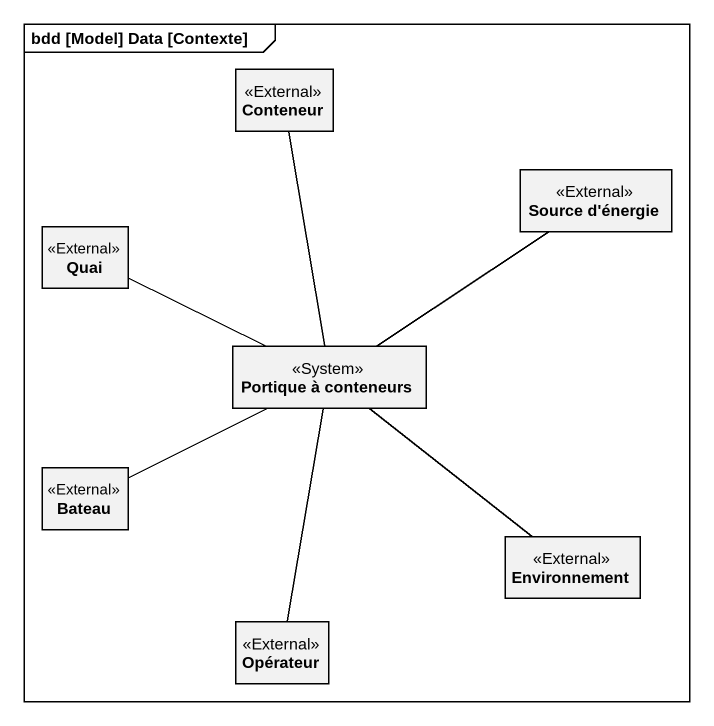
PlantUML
@startuml
mainframe bdd [Model] Data [Contexte]
hide circle
hide empty members
class Conteneur <<External>>
class "Source d'énergie" as Source_d_énergie <<External>>
class Quai <<External>>
class "Portique à conteneurs" as Portique_à_conteneurs <<System>>
class Bateau <<External>>
class Environnement <<External>>
class Opérateur <<External>>
Conteneur -- Portique_à_conteneurs
Source_d_énergie -- Portique_à_conteneurs
Quai -right- Portique_à_conteneurs
Bateau -right- Portique_à_conteneurs
Environnement -up- Portique_à_conteneurs
Opérateur -up- Portique_à_conteneurs
@enduml
